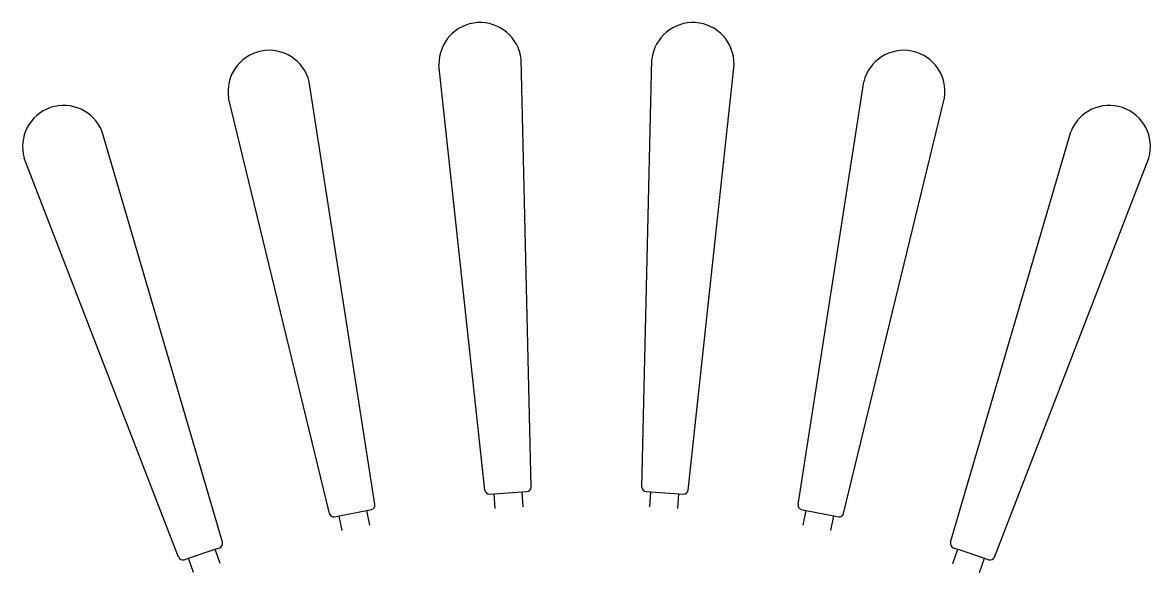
# Model space of a CAD drawing. Extents: x -38.6 to 38.6, y 76.3 to 114.
import ezdxf

# ---------------------------------------------------------------- set-up
doc = ezdxf.new("R2010")
doc.units = 0
doc.layers.add('default', color=7, linetype='CONTINUOUS')

msp = doc.modelspace()

# ---------------------------------------------------------------- linework, layer by layer
at = {"layer": 'default'}
for p, q in [((-3.796, 82.185), (-4.484, 111.487)), ((3.796, 82.185), (4.484, 111.487)), ((-6.964, 81.977), (-10.107, 111.119)), ((6.964, 81.977), (10.107, 111.119)), ((-14.491, 80.986), (-18.997, 109.948)), ((14.491, 80.986), (18.997, 109.948)), ((-17.604, 80.367), (-24.524, 108.849)), ((17.604, 80.367), (24.524, 108.849)), ((-24.938, 78.402), (-33.186, 106.528)), ((24.938, 78.402), (33.186, 106.528)), ((-27.944, 77.382), (-38.522, 104.716)), ((27.944, 77.382), (38.522, 104.716)), ((-6.646, 81.71), (-6.324, 81.731)), ((-6.324, 81.731), (-4.398, 81.858)), ((-6.257, 80.708), (-6.324, 81.731)), ((-4.398, 81.858), (-4.077, 81.879)), ((-4.331, 80.834), (-4.398, 81.858)), ((4.077, 81.879), (4.398, 81.858)), ((4.331, 80.834), (4.398, 81.858)), ((4.398, 81.858), (6.324, 81.731)), ((6.257, 80.708), (6.324, 81.731)), ((6.324, 81.731), (6.646, 81.71)), ((-16.938, 80.207), (-15.045, 80.583)), ((-15.045, 80.583), (-14.729, 80.646)), ((-14.845, 79.577), (-15.045, 80.583)), ((14.729, 80.646), (15.045, 80.583)), ((14.845, 79.577), (15.045, 80.583)), ((15.045, 80.583), (16.938, 80.207)), ((-17.254, 80.144), (-16.938, 80.207)), ((-16.738, 79.201), (-16.938, 80.207)), ((16.738, 79.201), (16.938, 80.207)), ((16.938, 80.207), (17.254, 80.144)), ((-27.567, 77.206), (-27.262, 77.31)), ((-27.262, 77.31), (-25.435, 77.93)), ((-26.932, 76.338), (-27.262, 77.31)), ((-25.435, 77.93), (-25.129, 78.034)), ((-25.105, 76.959), (-25.435, 77.93)), ((25.105, 76.959), (25.435, 77.93)), ((25.129, 78.034), (25.435, 77.93)), ((25.435, 77.93), (27.262, 77.31)), ((26.932, 76.338), (27.262, 77.31)), ((27.262, 77.31), (27.567, 77.206))]:
    msp.add_line(p, q, dxfattribs=at)
for centre, radius, start, end in [((-7.287, 111.185), 2.82, 6.155, 181.345), ((7.287, 111.185), 2.82, 358.655, 173.845), ((-21.738, 109.282), 2.82, 13.655, 188.845), ((21.738, 109.282), 2.82, 351.155, 166.345), ((-35.816, 105.51), 2.82, 21.155, 196.345), ((35.816, 105.51), 2.82, 343.655, 158.845), ((-6.665, 82.01), 0.3, 186.15799, 273.74799), ((-4.096, 82.178), 0.3, 273.75201, 1.34201), ((4.096, 82.178), 0.3, 178.65799, 266.24799), ((6.665, 82.01), 0.3, 266.25201, 353.84201), ((-17.313, 80.438), 0.3, 193.65799, 281.24799), ((-14.787, 80.94), 0.3, 281.25201, 8.84201), ((14.787, 80.94), 0.3, 171.15799, 258.74799), ((17.313, 80.438), 0.3, 258.75201, 346.34201), ((-25.226, 78.318), 0.3, 288.75201, 16.34201), ((25.226, 78.318), 0.3, 163.65799, 251.24799), ((-27.664, 77.49), 0.3, 201.15799, 288.74799), ((27.664, 77.49), 0.3, 251.25201, 338.84201)]:
    msp.add_arc(centre, radius, start, end, dxfattribs=at)

doc.saveas('drawing.dxf')
